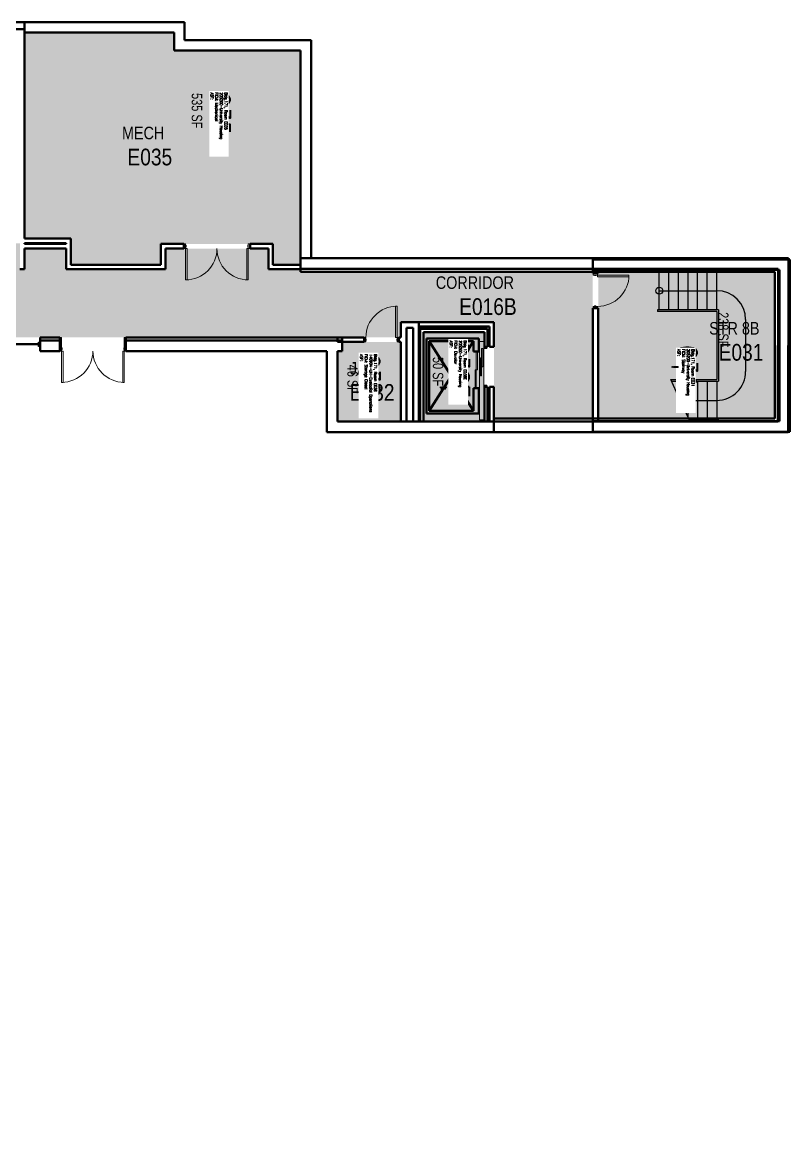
# Model space of a CAD drawing. Header units: inches. Extents: x 9154 to 11582, y -263 to 1294.
# Drawn here: x 10700 to 11582, y 22 to 1294 of the extents above; entities that cross this region are included whole.
import ezdxf
from ezdxf.enums import TextEntityAlignment as Align

# ---------------------------------------------------------------- set-up
doc = ezdxf.new("R2010")
doc.units = ezdxf.units.IN
doc.header["$LTSCALE"] = 48
doc.header["$MEASUREMENT"] = 0
for name, color, linetype, lineweight in [('A-AREA-IDEN', 1, 'Continuous', 18), ('A-DOOR', 2, 'Continuous', 18), ('A-GLAZ', 1, 'Continuous', 25), ('A-WALL', 5, 'Continuous', 50)]:
    doc.layers.add(name, color=color, linetype=linetype, lineweight=lineweight)
for name, color, linetype in [('A-FLOR', 94, 'Continuous'), ('A-IDEN-RNUM', 7, 'Continuous'), ('A-IDEN-SNUM', 4, 'Continuous'), ('A-IDEN-VNUM', 4, 'Continuous'), ('AREA-TEXT', 3, 'Continuous'), ('Rooms-Category-Color', 7, 'Continuous'), ('Rooms-College-Color', 7, 'Continuous'), ('Rooms-Department-Color', 7, 'Continuous'), ('Rooms-Division-Color', 7, 'Continuous'), ('Rooms-Information', 7, 'Continuous')]:
    doc.layers.add(name, color=color, linetype=linetype)
doc.styles.add('AREA', font='arial.ttf', dxfattribs={"width": 0.75, "height": 12})
doc.styles.add('DIMS', font='ARIALN.TTF')
doc.styles.add('ROOMSNUMBER', font='txt.shx', dxfattribs={"height": 0.03})
doc.styles.add('ROOMVNUMBER', font='simplex.shx', dxfattribs={"width": 0.85})
doc.styles.get("Standard").update_dxf_attribs({"font": 'ARIALN.TTF'})
doc.dimstyles.new('NBA 2004', dxfattribs={"dimscale": 48, "dimtxt": 0.125, "dimasz": 0.09375, "dimexe": 0.125, "dimexo": 0.125, "dimgap": 0.0625, "dimtad": 1, "dimdec": 3, "dimzin": 3, "dimdsep": 46, "dimlunit": 4, "dimtxsty": 'DIMS', "dimblk": 'ARCHTICK', "dimcen": 0.09375, "dimdle": 0.125, "dimclrd": 256, "dimclre": 256, "dimclrt": 2, "dimadec": 0, "dimazin": 0, "dimtfac": 0.75, "dimtdec": 3, "dimtmove": 2, "dimatfit": 2, "dimfxl": 0.125, "dimfrac": 2, "dimtolj": 1, "dimtzin": 0, "dimlwd": -1, "dimlwe": -1, "dimarcsym": 0})

# ---------------------------------------------------------------- blocks, each defined once
blk = doc.blocks.new('ELEVATOR POCKET')
at = {"layer": 'A-DOOR'}
for p, q in [((-26, 0), (-26, 5)), ((-26, 5), (64, 5)), ((64, 5), (64, 0))]:
    blk.add_line(p, q, dxfattribs=at)
at = {"layer": 'A-DOOR', "color": 1, "linetype": 'Continuous', "lineweight": 18}
blk.add_line((-18, 0), (24, 0), dxfattribs=at)
for points in [[(-18, 2.5), (-18, 1.125), (3, 1.125), (3, 2.5)], [(-7.5, 3.875), (-7.5, 2.5), (13.5, 2.5), (13.5, 3.875)]]:
    blk.add_lwpolyline(points, close=True, dxfattribs=at)
blk = doc.blocks.new('Aec3_Room_Tag_P')
at = {"linetype": 'ByBlock', "lineweight": -2, "flags": 9}
blk.add_attdef('SPACEOBJECTS:HEIGHT', text='', height=0.5, dxfattribs=at).set_placement((-0.06, 3.3), align=Align.CENTER)
at = {"color": 1, "linetype": 'ByBlock', "lineweight": -2}
blk.add_attdef('UNITCALCULATIONS:NAME', text='', height=1.2, dxfattribs=at).set_placement((0, 1), align=Align.CENTER)
blk.add_attdef('ROOMOBJECTS:NUMBER', (-1.5, -1.5), '', height=1.6, dxfattribs=at)
blk = doc.blocks.new('_ArchTick')
at = {"color": 0, "linetype": 'ByBlock', "const_width": 0.15}
blk.add_lwpolyline([(-0.5, -0.5), (0.5, 0.5)], dxfattribs=at)

msp = doc.modelspace()

# ---------------------------------------------------------------- hatches: boundary and pattern name
at = {"layer": 'Rooms-Category-Color', "true_color": 0xadadad}
for points in [[(10702.6, 1281.9), (10874.3, 1281.9), (10874.3, 1261.2), (11019.7, 1261.2), (11019.7, 1015.1), (10987.8, 1015.1), (10987.8, 1039), (10859.3, 1039), (10859.3, 1015.1), (10755.7, 1015.1), (10755.7, 1045.1), (10702.5, 1045.1), (10702.5, 1282.3)], [(9544.7, 22.2), (9564.3, 41.9), (9549, 57.2), (9743.8, 252), (9761.5, 234.3), (9819.7, 292.5), (9802.1, 310.2), (10318.8, 826.9), (10336.5, 809.3), (10394.7, 867.5), (10377, 885.2), (10444, 952.1), (10551.4, 844.7), (10638.3, 931.6), (11092.6, 931.6), (11134.6, 931.6), (11134.6, 949.3), (11241.7, 949.3), (11241.7, 838.5), (11355.1, 838.5), (11355.1, 965.3), (11355.1, 1007), (11019.7, 1007), (11019.7, 1009.9), (10982.6, 1009.9), (10982.6, 1033.7), (10864.6, 1033.7), (10864.6, 1009.9), (10750.5, 1009.9), (10750.5, 1033.9), (10702.5, 1033.9), (10702.5, 1009.9), (10697.2, 1009.9), (10697.2, 1039.9), (10620.5, 1039.9), (10620.5, 1009.9), (10421.4, 1009.9), (10220.9, 809.4), (10090.3, 678.8), (10061.1, 649.6), (9680.7, 269.2), (9665.6, 284.3), (9607.1, 225.9), (9622.3, 210.7), (9511.8, 100.3), (9524.9, 87.3), (9502.3, 64.7)], [(11361.6, 1007.3), (11564.2, 1007.3), (11564.2, 838.5), (11361.6, 838.5)], [(11230.7, 937.8), (11160.7, 937.8), (11160.7, 834.9), (11230.7, 834.9)]]:
    msp.add_hatch(color=253, dxfattribs=at).paths.add_polyline_path(points)
at = {"layer": 'Rooms-Category-Color', "true_color": 0x728ef3}
msp.add_hatch(color=171, dxfattribs=at).paths.add_polyline_path([(11067.4, 926.4), (11134.6, 926.4), (11134.6, 834.9), (11061.9, 834.9), (11061.9, 916), (11067.4, 916)])
at = {"layer": 'Rooms-College-Color', "true_color": 0xadadad}
for points in [[(10702.6, 1281.9), (10874.3, 1281.9), (10874.3, 1261.2), (11019.7, 1261.2), (11019.7, 1015.1), (10987.8, 1015.1), (10987.8, 1039), (10859.3, 1039), (10859.3, 1015.1), (10755.7, 1015.1), (10755.7, 1045.1), (10702.5, 1045.1), (10702.5, 1282.3)], [(9544.7, 22.2), (9564.3, 41.9), (9549, 57.2), (9743.8, 252), (9761.5, 234.3), (9819.7, 292.5), (9802.1, 310.2), (10318.8, 826.9), (10336.5, 809.3), (10394.7, 867.5), (10377, 885.2), (10444, 952.1), (10551.4, 844.7), (10638.3, 931.6), (11092.6, 931.6), (11134.6, 931.6), (11134.6, 949.3), (11241.7, 949.3), (11241.7, 838.5), (11355.1, 838.5), (11355.1, 965.3), (11355.1, 1007), (11019.7, 1007), (11019.7, 1009.9), (10982.6, 1009.9), (10982.6, 1033.7), (10864.6, 1033.7), (10864.6, 1009.9), (10750.5, 1009.9), (10750.5, 1033.9), (10702.5, 1033.9), (10702.5, 1009.9), (10697.2, 1009.9), (10697.2, 1039.9), (10620.5, 1039.9), (10620.5, 1009.9), (10421.4, 1009.9), (10220.9, 809.4), (10090.3, 678.8), (10061.1, 649.6), (9680.7, 269.2), (9665.6, 284.3), (9607.1, 225.9), (9622.3, 210.7), (9511.8, 100.3), (9524.9, 87.3), (9502.3, 64.7)], [(11361.6, 1007.3), (11564.2, 1007.3), (11564.2, 838.5), (11361.6, 838.5)], [(11230.7, 937.8), (11160.7, 937.8), (11160.7, 834.9), (11230.7, 834.9)], [(11067.4, 926.4), (11134.6, 926.4), (11134.6, 834.9), (11061.9, 834.9), (11061.9, 916), (11067.4, 916)]]:
    msp.add_hatch(color=253, dxfattribs=at).paths.add_polyline_path(points)
at = {"layer": 'Rooms-Department-Color', "true_color": 0xacacac}
for points in [[(10702.6, 1281.9), (10874.3, 1281.9), (10874.3, 1261.2), (11019.7, 1261.2), (11019.7, 1015.1), (10987.8, 1015.1), (10987.8, 1039), (10859.3, 1039), (10859.3, 1015.1), (10755.7, 1015.1), (10755.7, 1045.1), (10702.5, 1045.1), (10702.5, 1282.3)], [(9544.7, 22.2), (9564.3, 41.9), (9549, 57.2), (9743.8, 252), (9761.5, 234.3), (9819.7, 292.5), (9802.1, 310.2), (10318.8, 826.9), (10336.5, 809.3), (10394.7, 867.5), (10377, 885.2), (10444, 952.1), (10551.4, 844.7), (10638.3, 931.6), (11092.6, 931.6), (11134.6, 931.6), (11134.6, 949.3), (11241.7, 949.3), (11241.7, 838.5), (11355.1, 838.5), (11355.1, 965.3), (11355.1, 1007), (11019.7, 1007), (11019.7, 1009.9), (10982.6, 1009.9), (10982.6, 1033.7), (10864.6, 1033.7), (10864.6, 1009.9), (10750.5, 1009.9), (10750.5, 1033.9), (10702.5, 1033.9), (10702.5, 1009.9), (10697.2, 1009.9), (10697.2, 1039.9), (10620.5, 1039.9), (10620.5, 1009.9), (10421.4, 1009.9), (10220.9, 809.4), (10090.3, 678.8), (10061.1, 649.6), (9680.7, 269.2), (9665.6, 284.3), (9607.1, 225.9), (9622.3, 210.7), (9511.8, 100.3), (9524.9, 87.3), (9502.3, 64.7)], [(11361.6, 1007.3), (11564.2, 1007.3), (11564.2, 838.5), (11361.6, 838.5)], [(11230.7, 937.8), (11160.7, 937.8), (11160.7, 834.9), (11230.7, 834.9)]]:
    msp.add_hatch(color=253, dxfattribs=at).paths.add_polyline_path(points)
at = {"layer": 'Rooms-Department-Color', "true_color": 0x604aed}
msp.add_hatch(color=173, dxfattribs=at).paths.add_polyline_path([(11067.4, 926.4), (11134.6, 926.4), (11134.6, 834.9), (11061.9, 834.9), (11061.9, 916), (11067.4, 916)])
at = {"layer": 'Rooms-Division-Color', "true_color": 0xadadad}
for points in [[(10702.6, 1281.9), (10874.3, 1281.9), (10874.3, 1261.2), (11019.7, 1261.2), (11019.7, 1015.1), (10987.8, 1015.1), (10987.8, 1039), (10859.3, 1039), (10859.3, 1015.1), (10755.7, 1015.1), (10755.7, 1045.1), (10702.5, 1045.1), (10702.5, 1282.3)], [(9544.7, 22.2), (9564.3, 41.9), (9549, 57.2), (9743.8, 252), (9761.5, 234.3), (9819.7, 292.5), (9802.1, 310.2), (10318.8, 826.9), (10336.5, 809.3), (10394.7, 867.5), (10377, 885.2), (10444, 952.1), (10551.4, 844.7), (10638.3, 931.6), (11092.6, 931.6), (11134.6, 931.6), (11134.6, 949.3), (11241.7, 949.3), (11241.7, 838.5), (11355.1, 838.5), (11355.1, 965.3), (11355.1, 1007), (11019.7, 1007), (11019.7, 1009.9), (10982.6, 1009.9), (10982.6, 1033.7), (10864.6, 1033.7), (10864.6, 1009.9), (10750.5, 1009.9), (10750.5, 1033.9), (10702.5, 1033.9), (10702.5, 1009.9), (10697.2, 1009.9), (10697.2, 1039.9), (10620.5, 1039.9), (10620.5, 1009.9), (10421.4, 1009.9), (10220.9, 809.4), (10090.3, 678.8), (10061.1, 649.6), (9680.7, 269.2), (9665.6, 284.3), (9607.1, 225.9), (9622.3, 210.7), (9511.8, 100.3), (9524.9, 87.3), (9502.3, 64.7)], [(11361.6, 1007.3), (11564.2, 1007.3), (11564.2, 838.5), (11361.6, 838.5)], [(11230.7, 937.8), (11160.7, 937.8), (11160.7, 834.9), (11230.7, 834.9)]]:
    msp.add_hatch(color=253, dxfattribs=at).paths.add_polyline_path(points)
at = {"layer": 'Rooms-Division-Color', "true_color": 0x604aed}
msp.add_hatch(color=173, dxfattribs=at).paths.add_polyline_path([(11067.4, 926.4), (11134.6, 926.4), (11134.6, 834.9), (11061.9, 834.9), (11061.9, 916), (11067.4, 916)])

# ---------------------------------------------------------------- linework, layer by layer
at = {"layer": 'A-DOOR', "linetype": 'Continuous', "lineweight": 18}
for points in [[(10887.6, 1039), (10885.6, 1039), (10885.6, 1033.7), (10887.6, 1033.7)], [(10887.6, 1037.5), (10888.2, 1037.5), (10888.2, 1035.5), (10887.6, 1035.5)], [(10887.6, 1033.7), (10889.3, 1033.7), (10889.3, 997.7), (10887.6, 997.7)], [(10959.6, 1033.7), (10957.8, 1033.7), (10957.8, 997.7), (10959.6, 997.7)], [(10959.6, 1037.5), (10959, 1037.5), (10959, 1035.5), (10959.6, 1035.5)], [(10959.6, 1039), (10961.6, 1039), (10961.6, 1033.7), (10959.6, 1033.7)], [(11355.8, 1003.3), (11355.8, 1005.3), (11360.8, 1005.3), (11360.8, 1003.3)], [(11357.3, 1003.3), (11357.3, 1002.8), (11358.8, 1002.8), (11358.8, 1003.3)], [(11360.8, 1003.3), (11360.8, 1001.3), (11396.8, 1001.3), (11396.8, 1003.3)], [(11130.6, 931.5), (11128.6, 931.5), (11128.6, 967.5), (11130.6, 967.5)], [(11355.8, 967.3), (11355.8, 965.3), (11360.8, 965.3), (11360.8, 967.3)], [(11357.3, 967.3), (11357.3, 967.8), (11358.8, 967.8), (11358.8, 967.3)], [(10745.1, 931.6), (10743.1, 931.6), (10743.1, 916), (10745.1, 916)], [(10817.1, 931.6), (10819.1, 931.6), (10819.1, 916), (10817.1, 916)], [(11094.6, 926.5), (11092.6, 926.5), (11092.6, 931.5), (11094.6, 931.5)], [(11094.6, 928), (11095.1, 928), (11095.1, 929.5), (11094.6, 929.5)], [(11130.6, 928), (11130.1, 928), (11130.1, 929.5), (11130.6, 929.5)], [(11130.6, 926.5), (11132.6, 926.5), (11132.6, 931.5), (11130.6, 931.5)], [(10745.1, 919.7), (10745.7, 919.7), (10745.7, 917.7), (10745.1, 917.7)], [(10745.1, 916), (10746.9, 916), (10746.9, 880), (10745.1, 880)], [(10817.1, 916), (10815.4, 916), (10815.4, 880), (10817.1, 880)], [(10817.1, 919.7), (10816.5, 919.7), (10816.5, 917.7), (10817.1, 917.7)], [(11233.7, 918.8), (11233.7, 920.8), (11230, 920.8), (11230, 918.8)], [(11221.3, 915.4), (11222.7, 915.4), (11222.7, 894.4), (11221.3, 894.4)], [(11220, 894.4), (11221.3, 894.4), (11221.3, 873.4), (11220, 873.4)], [(11233.7, 876.8), (11233.7, 874.8), (11230, 874.8), (11230, 876.8)]]:
    msp.add_lwpolyline(points, close=True, dxfattribs=at)
at = {"layer": 'A-DOOR', "linetype": 'Continuous', "lineweight": 18, "extrusion": (0, 0, -1)}
for centre, start, end in [((-10887.6, 1033.7), 180, 270), ((-11130.6, 931.5), 0, 90), ((-10745.1, 916), 180, 270)]:
    msp.add_arc(centre, 36, start, end, dxfattribs=at)
at = {"layer": 'A-DOOR', "linetype": 'Continuous', "lineweight": 18}
for centre, start, end in [((10959.6, 1033.7), 180, 270), ((11360.8, 1003.3), 270, 0), ((10817.1, 916), 180, 270)]:
    msp.add_arc(centre, 36, start, end, dxfattribs=at)
at = {"layer": 'A-FLOR'}
for p, q in [((11429.6, 1007.3), (11429.6, 1009.3)), ((11499.6, 1007.3), (11429.6, 1007.3)), ((11431.6, 963.3), (11431.6, 1007.3)), ((11442.6, 963.3), (11442.6, 1007.3)), ((11453.6, 963.3), (11453.6, 1007.3)), ((11464.6, 963.3), (11464.6, 1007.3)), ((11475.6, 963.3), (11475.6, 1007.3)), ((11486.6, 963.3), (11486.6, 1007.3)), ((11497.6, 963.3), (11497.6, 1007.3)), ((11499.6, 1007.3), (11499.6, 1009.3)), ((11431.6, 985.3), (11497.6, 985.3)), ((11499.6, 963.3), (11429.6, 963.3)), ((11429.6, 963.3), (11429.6, 961.3)), ((11497.6, 961.3), (11429.6, 961.3)), ((11497.6, 961.3), (11497.6, 883.3)), ((11499.6, 963.3), (11499.6, 881.3)), ((11530.8, 952.1), (11530.8, 892.5)), ((11444.8, 883.3), (11497.6, 883.3)), ((11445.8, 881.3), (11499.6, 881.3)), ((11453.6, 864.1), (11453.6, 881.3)), ((11464.6, 840), (11464.6, 881.3)), ((11475.6, 881.3), (11475.6, 837.3)), ((11486.6, 881.3), (11486.6, 837.3)), ((11497.6, 881.3), (11497.6, 837.3)), ((11453.6, 859.1), (11453.6, 861.1)), ((11465.8, 837.3), (11499.6, 837.3)), ((11466.7, 835.3), (11499.6, 835.3)), ((11499.6, 835.3), (11499.6, 837.3))]:
    msp.add_line(p, q, dxfattribs=at)
at = {"layer": 'A-FLOR', "linetype": 'Continuous'}
msp.add_lwpolyline([(11466.7, 835.3), (11457, 856.6), (11460.1, 859.6), (11451.4, 859), (11454.5, 862), (11444.8, 883.3)], dxfattribs=at)
at = {"layer": 'A-FLOR'}
msp.add_circle((11431.6, 985.3), 4, dxfattribs=at)
for centre, start, end in [((11497.6, 952.1), 0, 90), ((11497.6, 892.5), 270, 0.0191)]:
    msp.add_arc(centre, 33.2, start, end, dxfattribs=at)
at = {"layer": 'A-GLAZ', "linetype": 'Continuous', "lineweight": 25}
msp.add_line((10718.2, 923.1), (10718.2, 924.6), dxfattribs=at)
for points in [[(10668.7, 923.1), (10668.7, 924.6), (10718.7, 924.6), (10718.7, 923.1)], [(10718.7, 926.3), (10720.7, 926.3), (10720.7, 921.3), (10718.7, 921.3)]]:
    msp.add_lwpolyline(points, close=True, dxfattribs=at)
at = {"layer": 'A-WALL', "linetype": 'Continuous', "lineweight": 50}
for p, q in [((10702.5, 1293.9), (10525, 1293.9)), ((10691.2, 1285.9), (10702.5, 1285.9)), ((10702.5, 1282.3), (10702.5, 1293.9)), ((10886.3, 1293.9), (10702.6, 1293.9)), ((10702.6, 1293.9), (10702.6, 1281.9)), ((10886.3, 1273.2), (10886.3, 1293.9)), ((10702.5, 1045.1), (10702.5, 1282.3)), ((10702.6, 1281.9), (10874.3, 1281.9)), ((10874.3, 1281.9), (10874.3, 1261.2)), ((11031.7, 1273.2), (10886.3, 1273.2)), ((11031.7, 1022.6), (11031.7, 1273.2)), ((10874.3, 1261.2), (11019.7, 1261.2)), ((11019.7, 1261.2), (11019.7, 1022.6)), ((10755.7, 1045.1), (10702.5, 1045.1)), ((10755.7, 1015.1), (10755.7, 1045.1)), ((10702.5, 1039.1), (10702.5, 1039.9)), ((10702.5, 1039.9), (10750.5, 1039.9)), ((10750.5, 1039.1), (10702.5, 1039.1)), ((10702.5, 1009.9), (10702.5, 1033.9)), ((10702.5, 1033.9), (10750.5, 1033.9)), ((10750.5, 1039.9), (10750.5, 1039.1)), ((10750.5, 1033.9), (10750.5, 1009.9)), ((10859.3, 1039), (10859.3, 1015.1)), ((10885.6, 1039), (10859.3, 1039)), ((10864.6, 1009.9), (10864.6, 1033.7)), ((10864.6, 1033.7), (10885.6, 1033.7)), ((10885.6, 1033.7), (10885.6, 1039)), ((10987.8, 1039), (10961.6, 1039)), ((10961.6, 1039), (10961.6, 1033.7)), ((10961.6, 1033.7), (10982.6, 1033.7)), ((10982.6, 1033.7), (10982.6, 1009.9)), ((10987.8, 1015.1), (10987.8, 1039)), ((11019.7, 1022.6), (11031.7, 1022.6)), ((11580.2, 1022.6), (11019.7, 1022.6)), ((11019.7, 1022.6), (11019.7, 1007)), ((11581.6, 1021.3), (11355.1, 1021.3)), ((11355.1, 1021.3), (11355.1, 1009.3)), ((11579.8, 822.9), (11580.2, 1022.6)), ((11581.6, 823.3), (11581.6, 1021.3)), ((10697.2, 1009.9), (10702.5, 1009.9)), ((10750.5, 1009.9), (10864.6, 1009.9)), ((10859.3, 1015.1), (10755.7, 1015.1)), ((10982.6, 1009.9), (11019.7, 1009.9)), ((11019.7, 1015.1), (10987.8, 1015.1)), ((11019.7, 1009.9), (11019.7, 1015.1)), ((11019.7, 1010.6), (11568.2, 1010.6)), ((11019.7, 1007), (11564.5, 1007)), ((11361.6, 1009.3), (11355.1, 1009.3)), ((11355.1, 1009.3), (11355.1, 1005.3)), ((11355.1, 1009.3), (11569.6, 1009.3)), ((11355.1, 1005.3), (11361.6, 1005.3)), ((11361.6, 1005.3), (11361.6, 1009.3)), ((11564.5, 1007), (11564.2, 838.5)), ((11567.7, 1010.6), (11567.7, 1010.1)), ((11567.7, 1010.1), (11568.2, 1010.1)), ((11568.2, 1010.6), (11567.9, 834.9)), ((11569.6, 1009.3), (11569.6, 835.3)), ((11361.6, 965.3), (11355.1, 965.3)), ((11355.1, 965.3), (11355.1, 835.3)), ((11361.6, 835.3), (11361.6, 965.3)), ((11134.6, 949.3), (11134.6, 931.6)), ((11155.6, 949.3), (11134.6, 949.3)), ((11141.1, 834.9), (11141.1, 942.8)), ((11141.1, 942.8), (11149.1, 942.8)), ((11149.1, 942.8), (11149.1, 834.9)), ((11155.6, 834.9), (11155.6, 949.3)), ((11241.7, 949.3), (11155.6, 949.3)), ((11155.6, 949.3), (11155.6, 944)), ((11155.6, 944), (11236.5, 944)), ((11157, 941.5), (11157, 834.9)), ((11234.5, 941.5), (11157, 941.5)), ((11234.5, 920.8), (11234.5, 941.5)), ((11236.5, 944), (11236.5, 920.8)), ((11241.7, 920.8), (11241.7, 949.3)), ((10743.1, 931.6), (10720.7, 931.6)), ((10720.7, 931.6), (10720.7, 916)), ((10743.1, 916), (10743.1, 931.6)), ((11067.4, 931.6), (10819.1, 931.6)), ((10819.1, 931.6), (10819.1, 916)), ((11092.6, 931.6), (11061.9, 931.6)), ((11061.9, 931.6), (11061.9, 926.4)), ((11067.4, 916), (11067.4, 931.6)), ((11092.6, 926.4), (11092.6, 931.6)), ((11134.6, 931.6), (11132.6, 931.6)), ((11132.6, 931.6), (11132.6, 926.4)), ((11160.7, 834.9), (11160.7, 937.8)), ((11160.7, 937.8), (11230.7, 937.8)), ((11224.3, 930.2), (11164.3, 930.2)), ((11164.3, 930.2), (11164.3, 844.2)), ((11224.3, 915.4), (11224.3, 930.2)), ((11230.7, 937.8), (11230.7, 920.8)), ((10743.1, 928), (10720.7, 928)), ((10720.7, 916), (10743.1, 916)), ((10819.1, 928), (11067.4, 928)), ((10819.1, 916), (11049.9, 916)), ((11049.9, 916), (11049.9, 822.9)), ((11061.9, 926.4), (11092.6, 926.4)), ((11061.9, 916), (11067.4, 916)), ((11061.9, 834.9), (11061.9, 916)), ((11132.6, 926.4), (11134.6, 926.4)), ((11134.6, 926.4), (11134.6, 834.9)), ((11167.3, 927.2), (11218.3, 927.2)), ((11167.3, 847.2), (11167.3, 927.2)), ((11218.3, 927.2), (11218.3, 915.4)), ((11230.7, 920.8), (11234.5, 920.8)), ((11236.5, 920.8), (11241.7, 920.8)), ((11218.3, 915.4), (11224.3, 915.4)), ((11224.3, 873.4), (11218.3, 873.4)), ((11218.3, 873.4), (11218.3, 847.2)), ((11224.3, 844.2), (11224.3, 873.4)), ((11230.7, 874.8), (11230.7, 834.9)), ((11234.5, 874.8), (11230.7, 874.8)), ((11234.5, 834.9), (11234.5, 874.8)), ((11241.7, 874.8), (11236.5, 874.8)), ((11236.5, 874.8), (11236.5, 834.9)), ((11241.7, 834.9), (11241.7, 874.8)), ((11164.3, 844.2), (11224.3, 844.2)), ((11218.3, 847.2), (11167.3, 847.2)), ((11241.7, 834.9), (11061.9, 834.9)), ((11134.6, 834.9), (11141.1, 834.9)), ((11149.1, 834.9), (11155.6, 834.9)), ((11157, 834.9), (11160.7, 834.9)), ((11230.7, 834.9), (11234.5, 834.9)), ((11236.5, 834.9), (11241.7, 834.9)), ((11564.2, 838.5), (11241.7, 838.5)), ((11241.7, 838.5), (11241.7, 822.9)), ((11241.7, 822.9), (11241.7, 834.9)), ((11567.9, 834.9), (11241.7, 834.9)), ((11355.1, 835.3), (11361.6, 835.3)), ((11569.6, 835.3), (11355.1, 835.3)), ((11355.1, 835.3), (11355.1, 823.3)), ((11567.9, 835.4), (11567.4, 835.4)), ((11567.4, 835.4), (11567.4, 834.9)), ((11049.9, 822.9), (11241.7, 822.9)), ((11241.7, 822.9), (11579.8, 822.9)), ((11355.1, 823.3), (11581.6, 823.3))]:
    msp.add_line(p, q, dxfattribs=at)
at = {"layer": 'A-WALL'}
for points in [[(11167.3, 927.2), (11218.3, 847.2)], [(11218.3, 927.2), (11167.3, 847.2)]]:
    msp.add_lwpolyline(points, dxfattribs=at)

# ---------------------------------------------------------------- block references
at = {"layer": 'A-AREA-IDEN', "linetype": 'Continuous', "lineweight": 18, "xscale": 12, "yscale": 12}
for p, values in [((10838.8, 1147.3), {'UNITCALCULATIONS:NAME': 'MECH', 'ROOMOBJECTS:NUMBER': 'E035'}), ((11219.8, 975.4), {'UNITCALCULATIONS:NAME': 'CORRIDOR', 'ROOMOBJECTS:NUMBER': 'E016B'}), ((11517.8, 922.9), {'UNITCALCULATIONS:NAME': 'STR 8B', 'ROOMOBJECTS:NUMBER': 'E031'}), ((11094.1, 876.8), {'UNITCALCULATIONS:NAME': 'JAN.', 'ROOMOBJECTS:NUMBER': 'E032'})]:
    msp.add_blockref('Aec3_Room_Tag_P', p, dxfattribs=at).add_auto_attribs(values)
at = {"layer": 'A-DOOR', "linetype": 'Continuous', "lineweight": 18, "extrusion": (0, 0, -1), "zscale": -1, "rotation": 270}
msp.add_blockref('ELEVATOR POCKET', (-11230, 900.8), dxfattribs=at)

# ---------------------------------------------------------------- texts
at = {"layer": 'A-IDEN-RNUM', "style": 'ROOMSNUMBER', "width": 0.85}
for s, p in [('0035-00', (10931, 1189)), ('0038-00', (11090.9, 894.7)), ('0031-00', (11449.6, 897.6)), ('0038-E0', (11183.5, 872.6))]:
    msp.add_text(s, height=1, dxfattribs=at).set_placement(p, align=Align.MIDDLE_CENTER)
at = {"layer": 'A-IDEN-SNUM', "style": 'ROOMSNUMBER', "width": 0.85}
for s, p in [('1710E03500', (10931, 1189)), ('1710E03800', (11090.9, 896.2)), ('1710E03100', (11449.6, 897.6)), ('1710E038E0', (11183.5, 874.3))]:
    msp.add_text(s, height=1, dxfattribs=at).set_placement(p, align=Align.MIDDLE_CENTER)
at = {"layer": 'A-IDEN-VNUM', "style": 'ROOMVNUMBER', "width": 0.85}
for s, p in [('035', (10927.5, 1188.5)), ('038E', (11202.1, 894.8)), ('031', (11463.8, 897.8)), ('038', (11099.4, 887.8))]:
    msp.add_text(s, height=22.5, rotation=270, dxfattribs=at).set_placement(p, align=Align.MIDDLE_CENTER)
at = {"layer": 'AREA-TEXT', "style": 'AREA', "width": 0.75}
for s, p in [('535 SF', (10900.6, 1192.1)), ('238 SF', (11505.1, 940.4)), ('50 SF', (11177.5, 892.4)), ('46 SF', (11079.3, 883.5))]:
    msp.add_text(s, height=12, rotation=270, dxfattribs=at).set_placement(p, align=Align.MIDDLE_CENTER)

# ---------------------------------------------------------------- leaders
at = {"layer": 'A-FLOR'}
msp.add_leader([(11462.5, 859.3), (11497.6, 859.3)], dimstyle='NBA 2004', override={"dimscale": 96, "dimasz": 0.09375, "dimgap": 0.0625, "dimtad": 0}, dxfattribs=at)

# ---------------------------------------------------------------- next in the draw order: texts
at = {"layer": 'Rooms-Information', "char_height": 3.214, "width": 72, "attachment_point": 7, "rotation": 270, "style": 'ROOMVNUMBER', "bg_fill": 3, "box_fill_scale": 1.5, "bg_fill_color": 256, "bg_fill_true_color": 13158600, "bg_fill_transparency": 0}
for s, insert in [('Bldg.171, Room E035^M^J205200-University Housing^M^JFICM: Mechanical^M^JASF: ', (10916.3, 1213.1)), ('Bldg.171, Room E038E^M^J205200-University Housing^M^JFICM: Elevator^M^JASF: ', (11190.9, 928.1)), ('Bldg.171, Room E031^M^J205200-University Housing^M^JFICM: Stairway^M^JASF: ', (11452.6, 918.3)), ('Bldg.171, Room E038^M^J140904-UH-Custodial Operations^M^JFICM: Storage Closet^M^JASF: ', (11088.1, 912.4))]:
    msp.add_mtext(s, dxfattribs=dict(at, insert=insert))

doc.saveas('drawing.dxf')
